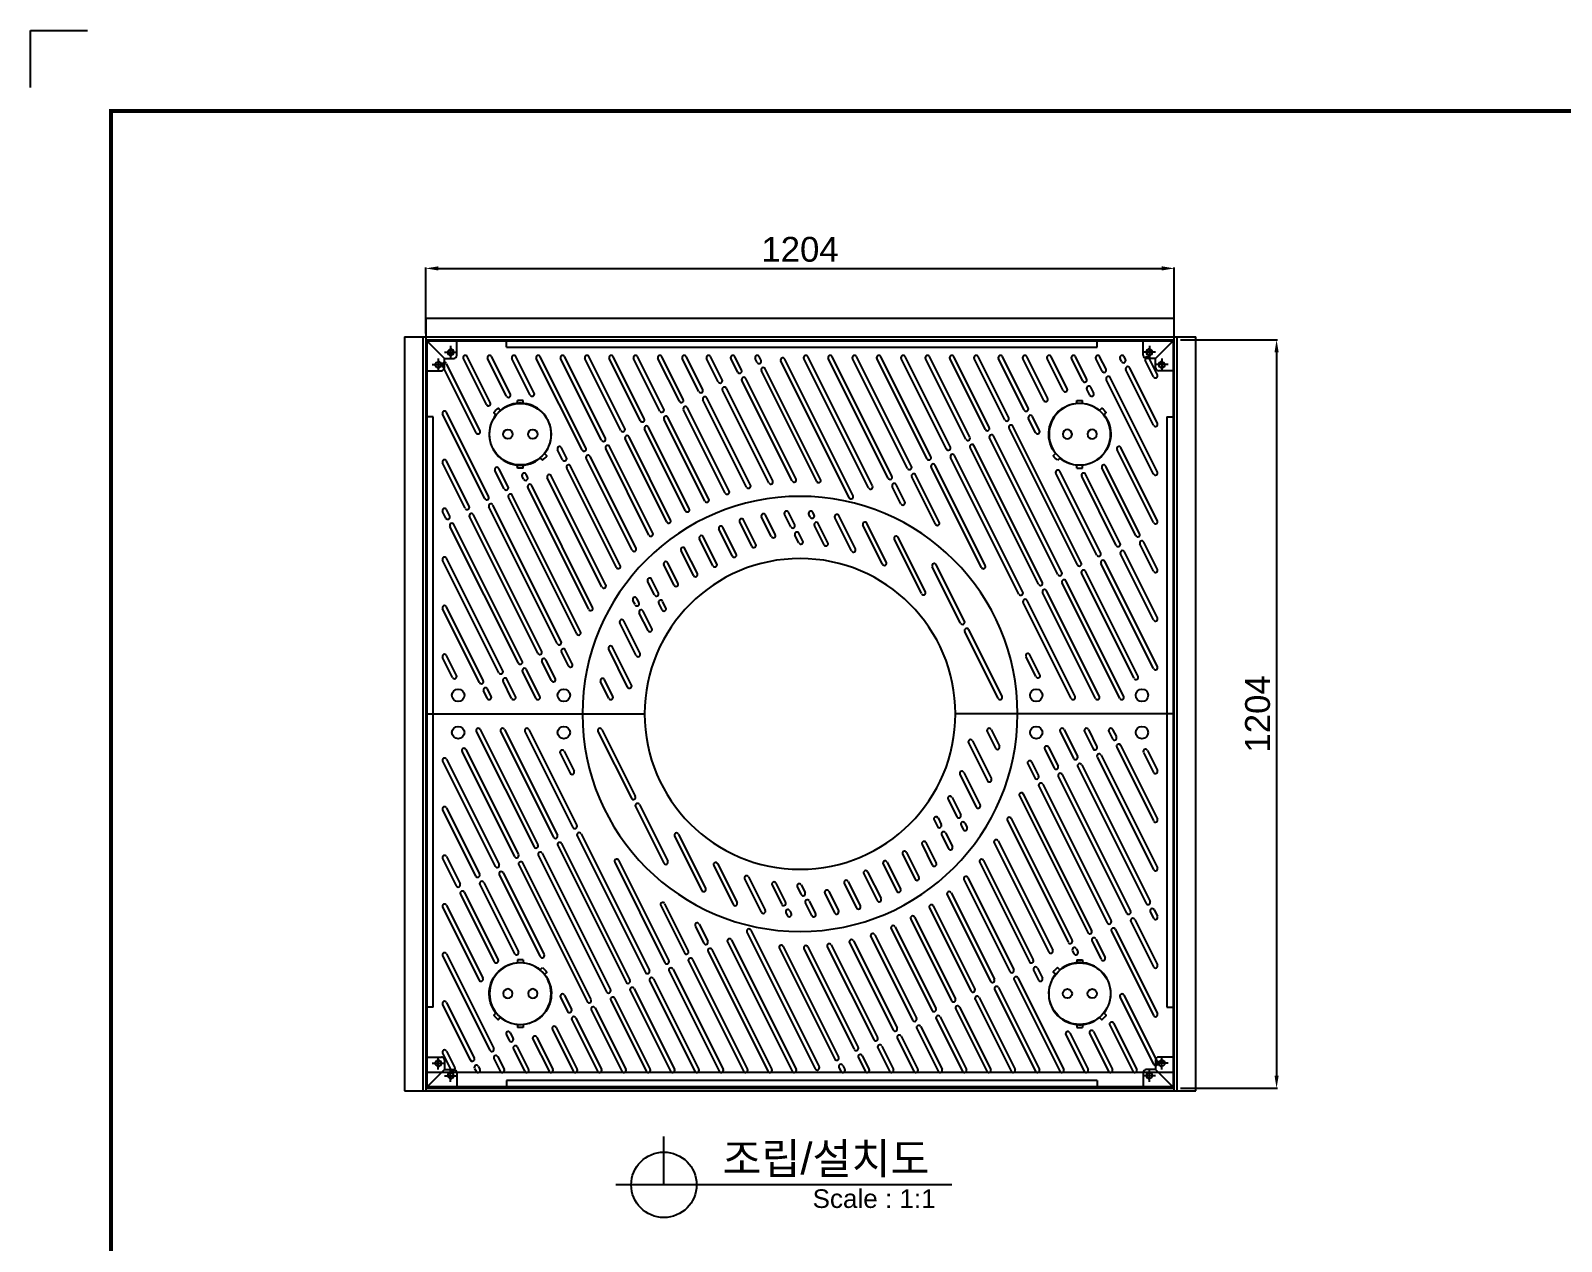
# Model space of a CAD drawing. Header units: millimetres. Extents: x 19440 to 24873, y -24819 to -20977.
# Drawn here: x 19440 to 21902, y -22925 to -20977 of the extents above; entities that cross this region are included whole.
import ezdxf
from ezdxf.enums import TextEntityAlignment as Align

# ---------------------------------------------------------------- set-up
doc = ezdxf.new("R2010")
doc.units = ezdxf.units.MM
doc.layers.add('LAYOUT', color=7, linetype='Continuous')
doc.layers.add('TEXT', color=7, linetype='Continuous')
doc.styles.get("Standard").update_dxf_attribs({"font": 'arial.ttf'})
doc.dimstyles.new('ISO-25', dxfattribs={"dimtxt": 40, "dimasz": 20, "dimexe": 1.25, "dimexo": 10, "dimgap": 10, "dimtad": 1, "dimdec": 0, "dimtxsty": 'Standard', "dimcen": 2.5, "dimclrd": 3, "dimclre": 3, "dimclrt": 3, "dimadec": 0, "dimazin": 0, "dimtfac": 1, "dimtdec": 0, "dimtmove": 0, "dimatfit": 3, "dimfxl": 1, "dimarcsym": 0})

# ---------------------------------------------------------------- blocks, each defined once
blk = doc.blocks.new('*D30')
at = {"color": 3, "lineweight": -2, "transparency": 16777216}
for p, q in [((20075.3, -21464.3), (20075.3, -21358.3)), ((20095.3, -21359.5), (21259.3, -21359.5)), ((21279.3, -21464.3), (21279.3, -21358.3))]:
    blk.add_line(p, q, dxfattribs=at)
at = {"color": 3, "transparency": 16777216}
for points in [[(20095.3, -21356.2), (20095.3, -21362.9), (20075.3, -21359.5)], [(21259.3, -21356.2), (21259.3, -21362.9), (21279.3, -21359.5)]]:
    blk.add_solid(points, dxfattribs=at)
at = {"layer": 'Defpoints', "color": 0, "transparency": 16777216}
for p in [(21279.3, -21359.5), (20075.3, -21474.3), (21279.3, -21474.3)]:
    blk.add_point(p, dxfattribs=at)
at = {"color": 3, "transparency": 16777216, "insert": (20677.3, -21329.1), "char_height": 40, "attachment_point": 5}
blk.add_mtext('1204', dxfattribs=at)
blk = doc.blocks.new('*D28')
at = {"color": 3, "lineweight": -2, "transparency": 16777216}
for p, q in [((21289.3, -21474.3), (21445.1, -21474.3)), ((21443.9, -21494.3), (21443.9, -22658.3)), ((21289.3, -22678.3), (21445.1, -22678.3))]:
    blk.add_line(p, q, dxfattribs=at)
at = {"color": 3, "transparency": 16777216}
for points in [[(21440.6, -21494.3), (21447.2, -21494.3), (21443.9, -21474.3)], [(21440.6, -22658.3), (21447.2, -22658.3), (21443.9, -22678.3)]]:
    blk.add_solid(points, dxfattribs=at)
at = {"layer": 'Defpoints', "color": 0, "transparency": 16777216}
for p in [(21279.3, -21474.3), (21279.3, -22678.3), (21443.9, -22678.3)]:
    blk.add_point(p, dxfattribs=at)
at = {"color": 3, "transparency": 16777216, "insert": (21413.5, -22076.3), "char_height": 40, "attachment_point": 5, "rotation": 90}
blk.add_mtext('1204', dxfattribs=at)
blk = doc.blocks.new('A$C2E731E15')
at = {"color": 1}
for p, q in [((-10, 0), (10, 0)), ((0, -10), (0, 10))]:
    blk.add_line(p, q, dxfattribs=at)
blk.add_circle((0, 0), 4.5)
at = {"color": 4}
blk.add_arc((0, 0), 5, 270, 180, dxfattribs=at)
blk = doc.blocks.new('A$C6562381F')
for p, q in [((4.5, 54.5), (-4.5, 54.5)), ((-4.5, 49.3), (-4.5, 54.5)), ((4.5, 49.3), (4.5, 54.5)), ((-4.5, -54.5), (-4.5, -49.3)), ((4.5, -54.5), (-4.5, -54.5)), ((4.5, -54.5), (4.5, -49.3))]:
    blk.add_line(p, q)
for centre, radius in [((0, 0), 49.5), ((-20, 0), 7.5), ((20, 0), 7.5)]:
    blk.add_circle(centre, radius)
blk = doc.blocks.new('AG1212')
for p, q in [((17396.3, -23922), (17396.3, -23322)), ((17396.3, -23322), (18596.3, -23322)), ((18596.3, -23322), (18596.3, -23922)), ((17475.2, -23469.5), (17421.3, -23361.6)), ((17481.5, -23466.4), (17427.5, -23358.5)), ((17491.8, -23424.4), (17454.7, -23350.1)), ((17498.1, -23421.2), (17460.9, -23347)), ((17524.2, -23410.9), (17493.8, -23350.1)), ((17530.4, -23407.7), (17500.1, -23347)), ((17562.4, -23409), (17532.9, -23350.1)), ((17568.6, -23405.9), (17539.2, -23347)), ((17645.7, -23497.3), (17572.1, -23350.1)), ((17651.9, -23494.2), (17578.3, -23347)), ((17677, -23481.7), (17611.2, -23350.1)), ((17683.2, -23478.5), (17617.5, -23347)), ((17708.3, -23466), (17650.3, -23350.1)), ((17714.5, -23462.9), (17656.6, -23347)), ((17739.6, -23450.3), (17689.5, -23350.1)), ((17745.8, -23447.2), (17695.7, -23347)), ((17770.9, -23434.7), (17728.6, -23350.1)), ((17777.1, -23431.6), (17734.9, -23347)), ((17802.2, -23419), (17767.7, -23350.1)), ((17808.4, -23415.9), (17774, -23347)), ((17833.5, -23403.4), (17806.9, -23350.1)), ((17839.7, -23400.3), (17813.1, -23347)), ((17864.8, -23387.7), (17846, -23350.1)), ((17871, -23384.6), (17852.2, -23347)), ((17896.1, -23372.1), (17885.1, -23350.1)), ((17902.4, -23369), (17891.4, -23347)), ((17927.4, -23356.4), (17924.2, -23350.1)), ((17933.7, -23353.3), (17930.5, -23347)), ((18029.4, -23544.8), (17940.4, -23366.7)), ((18075.3, -23574.1), (17965.4, -23354.2)), ((18081.6, -23570.9), (17971.7, -23351.1)), ((18106.7, -23558.4), (18002.5, -23350.1)), ((18112.9, -23555.3), (18008.8, -23347)), ((18138, -23542.8), (18041.6, -23350.1)), ((18144.2, -23539.6), (18047.9, -23347)), ((18169.3, -23527.1), (18080.8, -23350.1)), ((18175.5, -23524), (18087, -23347)), ((18200.6, -23511.5), (18119.9, -23350.1)), ((18206.8, -23508.3), (18126.2, -23347)), ((18231.9, -23495.8), (18159, -23350.1)), ((18238.1, -23492.7), (18165.3, -23347)), ((18263.2, -23480.2), (18198.2, -23350.1)), ((18269.4, -23477), (18204.4, -23347)), ((18294.5, -23464.5), (18237.3, -23350.1)), ((18300.7, -23461.4), (18243.6, -23347)), ((18325.8, -23448.9), (18276.4, -23350.1)), ((18332, -23445.7), (18282.7, -23347)), ((18357.1, -23433.2), (18315.6, -23350.1)), ((18363.4, -23430.1), (18321.8, -23347)), ((18388.4, -23417.5), (18354.7, -23350.1)), ((18394.7, -23414.4), (18360.9, -23347)), ((18419.7, -23401.9), (18393.8, -23350.1)), ((18426, -23398.8), (18400.1, -23347)), ((18451, -23386.2), (18433, -23350.1)), ((18457.3, -23383.1), (18439.2, -23347)), ((18482.3, -23370.6), (18472.1, -23350.1)), ((18488.6, -23367.5), (18478.3, -23347)), ((18513.6, -23354.9), (18511.2, -23350.1)), ((18519.9, -23351.8), (18517.5, -23347)), ((18565, -23457.7), (18520.3, -23368.4)), ((18571.3, -23454.6), (18526.6, -23365.2)), ((18565, -23379.5), (18551.6, -23352.7)), ((18571.3, -23376.3), (18557.9, -23349.6)), ((17983.7, -23547.2), (17902.8, -23385.5)), ((17989.9, -23544.1), (17909.1, -23382.4)), ((18023.2, -23548), (17934.1, -23369.8)), ((18565, -23536), (18489, -23384)), ((18571.3, -23532.8), (18495.3, -23380.9)), ((17910.3, -23557), (17840.2, -23416.8)), ((17916.5, -23553.9), (17846.5, -23413.7)), ((17946.1, -23550.4), (17871.5, -23401.2)), ((17952.4, -23547.2), (17877.8, -23398)), ((18462.4, -23409), (18457.7, -23399.7)), ((18468.7, -23405.9), (18464, -23396.5)), ((17489.1, -23575.6), (17421.3, -23439.8)), ((17495.4, -23572.4), (17427.5, -23436.7)), ((17876.1, -23566.8), (17808.9, -23432.5)), ((17882.3, -23563.7), (17815.1, -23429.3)), ((17811.9, -23595.1), (17746.3, -23463.8)), ((17818.2, -23592), (17752.5, -23460.6)), ((17843.3, -23579.6), (17777.6, -23448.1)), ((17849.6, -23576.5), (17783.8, -23445)), ((18442.4, -23682.1), (18332.5, -23462.3)), ((18448.7, -23679), (18338.8, -23459.1)), ((18375.3, -23469.5), (18363.8, -23446.6)), ((18381.5, -23466.4), (18370.1, -23443.5)), ((17781.9, -23613.2), (17715, -23479.4)), ((17788.1, -23610.1), (17721.2, -23476.3)), ((18386.1, -23710.3), (18276.1, -23490.4)), ((18411.1, -23697.8), (18301.2, -23477.9)), ((18417.4, -23694.7), (18307.5, -23474.8)), ((17464.1, -23588.1), (17427.5, -23515)), ((17614.3, -23513), (17606.3, -23496.9)), ((17620.6, -23509.8), (17612.6, -23493.8)), ((17726.3, -23658.5), (17652.4, -23510.7)), ((17732.5, -23655.4), (17658.6, -23507.6)), ((17753.3, -23634.3), (17683.7, -23495.1)), ((17759.5, -23631.2), (17689.9, -23491.9)), ((18348.5, -23729.1), (18238.6, -23509.2)), ((18354.8, -23726), (18244.8, -23506.1)), ((18379.8, -23713.4), (18269.9, -23493.6)), ((18565, -23614.2), (18506.3, -23496.9)), ((18571.3, -23611.1), (18512.6, -23493.7)), ((17457.8, -23591.2), (17421.3, -23518.1)), ((17520.4, -23559.9), (17505.6, -23530.3)), ((17526.7, -23556.8), (17511.9, -23527.2)), ((17551.7, -23544.3), (17549.3, -23539.5)), ((17558, -23541.1), (17555.6, -23536.3)), ((17683.9, -23714.6), (17596, -23538.9)), ((17701, -23686.2), (17621.1, -23526.4)), ((17707.2, -23683.1), (17627.3, -23523.2)), ((18214.1, -23616.7), (18176, -23540.5)), ((18220.3, -23613.6), (18182.2, -23537.4)), ((18288.1, -23686.5), (18207.3, -23524.9)), ((18294.3, -23683.3), (18213.5, -23521.7)), ((18473.7, -23666.5), (18407.8, -23534.7)), ((18480, -23663.4), (18414.1, -23531.5)), ((18505, -23650.8), (18449.4, -23539.5)), ((18511.3, -23647.7), (18455.6, -23536.3)), ((18536.3, -23635.2), (18481.9, -23526.3)), ((18542.6, -23632.1), (18488.2, -23523.2)), ((17656.5, -23753.7), (17558.4, -23557.7)), ((17662.7, -23750.6), (17564.7, -23554.5)), ((17677.6, -23717.7), (17589.8, -23542)), ((18158.5, -23583.9), (18144.7, -23556.2)), ((18164.8, -23580.8), (18150.9, -23553.1)), ((17605.8, -23808.9), (17495.8, -23589)), ((17612, -23805.7), (17502.1, -23585.9)), ((17637.1, -23793.2), (17527.1, -23573.3)), ((17643.3, -23790.1), (17533.4, -23570.2)), ((17426.5, -23606.9), (17421.3, -23596.4)), ((17432.8, -23603.7), (17427.5, -23593.2)), ((17574.5, -23824.5), (17464.5, -23604.6)), ((17580.7, -23821.4), (17470.8, -23601.5)), ((17918.8, -23652.3), (17899.2, -23613.1)), ((17925.1, -23649.2), (17905.5, -23609.9)), ((17950.1, -23636.7), (17934.3, -23604.9)), ((17956.4, -23633.5), (17940.5, -23601.8)), ((17981.4, -23621), (17971.3, -23600.7)), ((17987.7, -23617.9), (17977.5, -23597.5)), ((18012.7, -23605.4), (18010.4, -23600.8)), ((18019, -23602.2), (18016.7, -23597.6)), ((18079.1, -23659.8), (18052.3, -23606.1)), ((18085.3, -23656.6), (18058.5, -23603)), ((17543.2, -23840.2), (17433.2, -23620.3)), ((17549.4, -23837), (17439.5, -23617.2)), ((17862.5, -23680.5), (17840.7, -23637)), ((17887.5, -23668), (17865.9, -23624.8)), ((17893.8, -23664.9), (17872.2, -23621.6)), ((17994.4, -23647), (17988.1, -23634.4)), ((18000.7, -23643.9), (17994.4, -23631.3)), ((18034.9, -23649.7), (18019.4, -23618.8)), ((18041.2, -23646.6), (18025.7, -23615.7)), ((18128.8, -23681.1), (18097.5, -23618.4)), ((18135.1, -23677.9), (18103.8, -23615.3)), ((18198, -23725.4), (18154.3, -23638)), ((17824.9, -23699.3), (17804.9, -23659.3)), ((17831.2, -23696.2), (17811.2, -23656.2)), ((17856.2, -23683.6), (17834.5, -23640.1)), ((18191.7, -23728.5), (18148, -23641.1)), ((18571.3, -23767.6), (18518, -23661.1)), ((18565, -23692.5), (18543.1, -23648.6)), ((18571.3, -23689.4), (18549.3, -23645.5)), ((17511.9, -23855.8), (17421.3, -23674.6)), ((17518.1, -23852.7), (17427.5, -23671.5)), ((17793.6, -23714.9), (17777.1, -23682)), ((17799.9, -23711.8), (17783.4, -23678.9)), ((18254.6, -23776.1), (18209.1, -23685.1)), ((18260.9, -23772.9), (18215.4, -23682)), ((18565, -23849), (18480.4, -23679.9)), ((18571.3, -23845.9), (18486.7, -23676.8)), ((18565, -23770.8), (18511.8, -23664.3)), ((17762.3, -23730.6), (17751.2, -23708.5)), ((17768.6, -23727.5), (17757.5, -23705.4)), ((18510.7, -23897), (18417.8, -23711.2)), ((18517, -23893.9), (18424.1, -23708.1)), ((18533.7, -23864.7), (18449.1, -23695.6)), ((18540, -23861.6), (18455.4, -23692.4)), ((17737.3, -23743.1), (17733.8, -23736.1)), ((18471.6, -23897), (18386.5, -23726.9)), ((18477.9, -23893.9), (18392.8, -23723.7)), ((17480.6, -23871.5), (17421.3, -23752.9)), ((17486.8, -23868.3), (17427.5, -23749.8)), ((17731, -23746.2), (17727.5, -23739.3)), ((17751.8, -23787.8), (17737.7, -23759.7)), ((17758, -23784.7), (17744, -23756.5)), ((17774.3, -23754.6), (17769, -23744)), ((17780.5, -23751.4), (17775.3, -23740.9)), ((18432.5, -23897), (18355.2, -23742.5)), ((18438.7, -23893.9), (18361.5, -23739.4)), ((17732.7, -23828), (17706.4, -23775.3)), ((17739, -23824.9), (17712.7, -23772.2)), ((18321.3, -23893.9), (18267.6, -23786.3)), ((18315.1, -23897), (18261.3, -23789.5)), ((17437.4, -23863.3), (17421.3, -23831.2)), ((17443.6, -23860.2), (17427.5, -23828)), ((17602.7, -23865.3), (17587.4, -23834.8)), ((17623.7, -23844.8), (17612.5, -23822.3)), ((17630, -23841.6), (17618.7, -23819.1)), ((17719, -23878.7), (17688.5, -23817.7)), ((17725.2, -23875.6), (17694.7, -23814.6)), ((18375.8, -23862), (18359.8, -23829.9)), ((18382.1, -23858.9), (18366, -23826.8)), ((17571.6, -23897), (17549.9, -23853.6)), ((17577.8, -23893.9), (17556.1, -23850.4)), ((17596.4, -23868.4), (17581.2, -23837.9)), ((17493.3, -23897), (17487.3, -23884.9)), ((17499.6, -23893.9), (17493.5, -23881.8)), ((17532.4, -23897), (17518.6, -23869.2)), ((17538.7, -23893.9), (17524.8, -23866.1)), ((17689, -23897), (17675.5, -23870)), ((17695.2, -23893.9), (17681.7, -23866.8)), ((17396.3, -23922), (17746.3, -23922)), ((17396.3, -23922), (17746.3, -23922)), ((17396.3, -24522), (17396.3, -23922)), ((17396.3, -23922), (17746.3, -23922)), ((17396.3, -23922), (17746.3, -23922)), ((17396.3, -23922), (17746.3, -23922)), ((18596.3, -23922), (18246.3, -23922)), ((18596.3, -23922), (18246.3, -23922)), ((18596.3, -23922), (18246.3, -23922)), ((18596.3, -23922), (18246.3, -23922)), ((18596.3, -23922), (18246.3, -23922)), ((18596.3, -23922), (18596.3, -24522)), ((17475.5, -23950.1), (17568.4, -24135.9)), ((17481.8, -23947), (17574.7, -24132.8)), ((17514.7, -23950.1), (17599.7, -24120.3)), ((17520.9, -23947), (17606, -24117.1)), ((17553.8, -23950.1), (17631, -24104.6)), ((17560.1, -23947), (17637.3, -24101.5)), ((17671.2, -23950.1), (17725, -24057.6)), ((17677.5, -23947), (17731.2, -24054.5)), ((18297.3, -23950.1), (18310.8, -23977.2)), ((18303.6, -23947), (18317.1, -23974)), ((18414.7, -23950.1), (18436.4, -23993.5)), ((18421, -23947), (18442.7, -23990.4)), ((18453.8, -23950.1), (18467.7, -23977.9)), ((18460.1, -23947), (18474, -23974.8)), ((18493, -23950.1), (18499, -23962.2)), ((18499.2, -23947), (18505.3, -23959.1)), ((17452.5, -23982.4), (17537.1, -24151.6)), ((17458.8, -23979.3), (17543.4, -24148.4)), ((17616.7, -23982), (17632.8, -24014.1)), ((18267.3, -23968.4), (18297.8, -24029.4)), ((18273.6, -23965.3), (18304.1, -24026.3)), ((18389.9, -23978.7), (18405.1, -24009.2)), ((18396.1, -23975.6), (18411.4, -24006.1)), ((18505.7, -23975.7), (18565, -24094.2)), ((18512, -23972.5), (18571.3, -24091.1)), ((18548.9, -23983.8), (18565, -24016)), ((18555.2, -23980.6), (18571.3, -24012.8)), ((17421.3, -23998.1), (17505.8, -24167.2)), ((17427.5, -23995), (17512.1, -24164.1)), ((17610.4, -23985.1), (17626.5, -24017.2)), ((18362.6, -24002.4), (18373.8, -24024.8)), ((18368.8, -23999.2), (18380.1, -24021.7)), ((18443.1, -24007), (18553, -24226.8)), ((18449.4, -24003.8), (18559.3, -24223.7)), ((18474.4, -23991.3), (18565, -24172.5)), ((18480.7, -23988.2), (18571.3, -24169.4)), ((18253.5, -24019.1), (18279.9, -24071.8)), ((18259.8, -24016), (18286.1, -24068.7)), ((18411.8, -24022.6), (18521.7, -24242.5)), ((18418.1, -24019.5), (18528, -24239.4)), ((18240.8, -24056.2), (18254.8, -24084.3)), ((18349.2, -24053.9), (18459.1, -24273.8)), ((18355.5, -24050.8), (18465.4, -24270.7)), ((18380.5, -24038.3), (18490.4, -24258.1)), ((18386.8, -24035.1), (18496.7, -24255)), ((17421.3, -24076.4), (17474.5, -24182.9)), ((17427.5, -24073.2), (17480.8, -24179.7)), ((17731.7, -24071.1), (17777.1, -24162)), ((17737.9, -24067.9), (17783.4, -24158.9)), ((18234.5, -24059.3), (18248.6, -24087.5)), ((18212, -24092.6), (18217.3, -24103.1)), ((18218.3, -24089.4), (18223.5, -24100)), ((18255.3, -24100.9), (18258.8, -24107.9)), ((18261.5, -24097.7), (18265, -24104.7)), ((18329.8, -24093.4), (18427.8, -24289.4)), ((18336.1, -24090.3), (18434.1, -24286.3)), ((17612.7, -24130.5), (17722.7, -24350.4)), ((17637.8, -24118), (17747.7, -24337.9)), ((17644, -24114.9), (17754, -24334.8)), ((17794.6, -24118.6), (17838.3, -24206)), ((17800.8, -24115.5), (17844.5, -24202.9)), ((18198.9, -24129), (18215.4, -24162)), ((18224, -24116.5), (18235, -24138.6)), ((18230.2, -24113.4), (18241.3, -24135.5)), ((18308.7, -24129.4), (18396.5, -24305.1)), ((18314.9, -24126.3), (18402.8, -24302)), ((17421.3, -24154.6), (17443.2, -24198.5)), ((17427.5, -24151.5), (17449.5, -24195.4)), ((17575.1, -24149.3), (17685.1, -24369.2)), ((17581.4, -24146.2), (17691.3, -24366.1)), ((17606.5, -24133.7), (17716.4, -24353.5)), ((18161.4, -24147.8), (18181.4, -24187.8)), ((18167.6, -24144.7), (18187.6, -24184.7)), ((18192.7, -24132.2), (18209.1, -24165.1)), ((17512.5, -24180.6), (17578.5, -24312.5)), ((17518.8, -24177.5), (17584.7, -24309.3)), ((17543.8, -24165), (17653.8, -24384.9)), ((17550.1, -24161.8), (17660, -24381.7)), ((17698.2, -24160.7), (17779, -24322.2)), ((17704.5, -24157.5), (17785.3, -24319.1)), ((17857.4, -24166.1), (17888.7, -24228.7)), ((17863.7, -24162.9), (17895, -24225.6)), ((18098.8, -24179.1), (18120.4, -24222.4)), ((18105, -24176), (18126.6, -24219.2)), ((18130.1, -24163.5), (18151.8, -24207)), ((18136.3, -24160.4), (18158.1, -24203.9)), ((18285.3, -24160.9), (18365.2, -24320.7)), ((18291.6, -24157.8), (18371.5, -24317.6)), ((17481.2, -24196.3), (17536.9, -24307.7)), ((17487.5, -24193.2), (17543.2, -24304.5)), ((17907.2, -24187.4), (17934, -24241)), ((17913.5, -24184.2), (17940.3, -24237.8)), ((17951.4, -24197.4), (17966.8, -24228.3)), ((17957.6, -24194.3), (17973.1, -24225.2)), ((17991.9, -24200.1), (17998.1, -24212.7)), ((17998.1, -24197), (18004.4, -24209.5)), ((18067.5, -24194.8), (18087.1, -24234)), ((18073.7, -24191.7), (18093.3, -24230.9)), ((18260, -24188.6), (18333.9, -24336.4)), ((18266.3, -24185.5), (18340.2, -24333.3)), ((17427.5, -24229.8), (17486.2, -24347.1)), ((17449.9, -24211.9), (17504.3, -24320.8)), ((17456.2, -24208.8), (17510.6, -24317.6)), ((17778.5, -24227.3), (17816.6, -24303.5)), ((18004.8, -24226.1), (18015, -24246.5)), ((18011.1, -24223), (18021.3, -24243.3)), ((18036.1, -24210.4), (18052, -24242.2)), ((18042.4, -24207.3), (18058.3, -24239)), ((18233, -24212.8), (18302.6, -24352.1)), ((18239.3, -24209.7), (18308.9, -24348.9)), ((17421.3, -24232.9), (17480, -24350.3)), ((17772.2, -24230.4), (17810.3, -24306.6)), ((17973.5, -24241.7), (17975.8, -24246.4)), ((17979.8, -24238.6), (17982.1, -24243.2)), ((18174.3, -24252), (18240, -24383.4)), ((18180.6, -24248.9), (18246.3, -24380.2)), ((18204.4, -24233.9), (18271.3, -24367.7)), ((18210.7, -24230.8), (18277.6, -24364.6)), ((18534.7, -24252.8), (18571.3, -24325.9)), ((18559.8, -24240.3), (18565, -24250.8)), ((18566, -24237.1), (18571.3, -24247.6)), ((17827.7, -24263.2), (17841.6, -24290.9)), ((17834, -24260.1), (17847.9, -24287.8)), ((17910.9, -24273.1), (18020.9, -24492.9)), ((17917.2, -24269.9), (18027.1, -24489.8)), ((18116.5, -24277.2), (18183.7, -24411.5)), ((18142.9, -24267.5), (18208.7, -24399)), ((18149.2, -24264.4), (18215, -24395.9)), ((18497.1, -24271.6), (18565, -24407.3)), ((18503.4, -24268.4), (18571.3, -24404.1)), ((18528.5, -24255.9), (18565, -24329)), ((17854.6, -24301.2), (17950.9, -24493.9)), ((17879.6, -24288.7), (17983.8, -24497)), ((17885.9, -24285.6), (17990, -24493.9)), ((17963.1, -24299.2), (18052.2, -24477.3)), ((17969.4, -24296), (18058.4, -24474.1)), ((18002.6, -24299.9), (18083.5, -24461.6)), ((18008.9, -24296.8), (18089.7, -24458.5)), ((18040.2, -24296.8), (18114.8, -24446)), ((18046.4, -24293.6), (18121, -24442.8)), ((18076, -24290.1), (18146.1, -24430.3)), ((18082.3, -24287), (18152.3, -24427.2)), ((18110.2, -24280.3), (18177.4, -24414.7)), ((18434.5, -24302.9), (18436.9, -24307.7)), ((18440.8, -24299.7), (18443.2, -24304.5)), ((18465.8, -24287.2), (18480.7, -24316.8)), ((18472.1, -24284.1), (18486.9, -24313.7)), ((17421.3, -24311.1), (17497.3, -24463.1)), ((17427.5, -24308), (17503.5, -24460)), ((17817, -24320), (17905.5, -24497)), ((17823.3, -24316.9), (17911.8, -24493.9)), ((17848.3, -24304.4), (17944.6, -24497)), ((17754.4, -24351.3), (17827.2, -24497)), ((17760.7, -24348.2), (17833.5, -24493.9)), ((17785.7, -24335.7), (17866.4, -24497)), ((17792, -24332.5), (17872.6, -24493.9)), ((18340.6, -24349.8), (18414.2, -24497)), ((18346.9, -24346.7), (18420.5, -24493.9)), ((18371.9, -24334.2), (18380, -24350.2)), ((18378.2, -24331), (18386.2, -24347.1)), ((17611, -24377.6), (17622.5, -24400.5)), ((17617.3, -24374.5), (17628.7, -24397.4)), ((17723.1, -24367), (17788.1, -24497)), ((17729.4, -24363.8), (17794.4, -24493.9)), ((18309.3, -24365.5), (18375.1, -24497)), ((18315.6, -24362.3), (18381.3, -24493.9)), ((18511, -24377.6), (18565, -24485.5)), ((18517.3, -24374.4), (18571.3, -24482.4)), ((17421.3, -24389.4), (17465.9, -24478.8)), ((17427.5, -24386.3), (17472.2, -24475.6)), ((17660.5, -24398.3), (17709.9, -24497)), ((17666.7, -24395.1), (17716.1, -24493.9)), ((17691.8, -24382.6), (17749, -24497)), ((17698.1, -24379.5), (17755.2, -24493.9)), ((18246.7, -24396.8), (18296.8, -24497)), ((18253, -24393.6), (18303.1, -24493.9)), ((18278, -24381.1), (18335.9, -24497)), ((18284.3, -24378), (18342.2, -24493.9)), ((17604.1, -24426.4), (17637.8, -24493.9)), ((17629.2, -24413.9), (17670.7, -24497)), ((17635.4, -24410.8), (17677, -24493.9)), ((18190.4, -24425), (18224.8, -24493.9)), ((18215.4, -24412.4), (18257.7, -24497)), ((18221.7, -24409.3), (18263.9, -24493.9)), ((18494.5, -24422.7), (18531.6, -24497)), ((18500.7, -24419.6), (18537.9, -24493.9)), ((17523.9, -24438.1), (17528.6, -24447.5)), ((17530.1, -24435), (17534.8, -24444.3)), ((17566.6, -24445.2), (17592.5, -24497)), ((17572.8, -24442.1), (17598.7, -24493.9)), ((17597.9, -24429.6), (17631.6, -24497)), ((18152.8, -24443.7), (18179.4, -24497)), ((18159.1, -24440.6), (18185.7, -24493.9)), ((18184.1, -24428.1), (18218.6, -24497)), ((18423.9, -24438.1), (18453.3, -24497)), ((18430.2, -24435), (18459.6, -24493.9)), ((18462.1, -24436.3), (18492.5, -24497)), ((18468.4, -24433.1), (18498.7, -24493.9)), ((17421.3, -24467.7), (17434.6, -24494.4)), ((17427.5, -24464.5), (17440.9, -24491.3)), ((17510.2, -24473.4), (17520.5, -24493.9)), ((17535.3, -24460.9), (17553.3, -24497)), ((17541.5, -24457.8), (17559.6, -24493.9)), ((18090.2, -24475), (18101.2, -24497)), ((18096.4, -24471.9), (18107.4, -24493.9)), ((18121.5, -24459.4), (18140.3, -24497)), ((18127.7, -24456.3), (18146.6, -24493.9)), ((17472.7, -24492.2), (17475.1, -24497)), ((17478.9, -24489.1), (17481.3, -24493.9)), ((17504, -24476.5), (17514.2, -24497)), ((18058.9, -24490.7), (18062, -24497)), ((18065.1, -24487.6), (18068.3, -24493.9)), ((18596.3, -24522), (17396.3, -24522))]:
    blk.add_line(p, q)
for points in [[(17581.9, -23513.9, 0.045549), (17588.9, -23506.8), (17585.3, -23503.2, 0.904534), (17514.2, -23433.6), (17510.6, -23430.1, 0.045549), (17503.6, -23437.2), (17507.2, -23440.7, 0.904534), (17578.3, -23510.4)], [(18410.6, -23513.9, -0.045549), (18403.6, -23506.8), (18407.2, -23503.2, -0.904534), (18478.3, -23433.6), (18481.9, -23430.1, -0.045549), (18488.9, -23437.2), (18485.3, -23440.7, -0.904534), (18414.2, -23510.4)], [(17581.9, -24330.1, -0.045549), (17588.9, -24337.2), (17585.3, -24340.7, -0.904534), (17514.2, -24410.4), (17510.6, -24413.9, -0.045549), (17503.6, -24406.8), (17507.2, -24403.2, -0.904534), (17578.3, -24333.6)], [(18410.6, -24330.1, 0.045549), (18403.6, -24337.2), (18407.2, -24340.7, 0.904534), (18478.3, -24410.4), (18481.9, -24413.9, 0.045549), (18488.9, -24406.8), (18485.3, -24403.2, 0.904534), (18414.2, -24333.6)]]:
    blk.add_lwpolyline(points, format="xyb", close=True)
for centre in [(17446.3, -23892), (17616.3, -23892), (18376.3, -23892), (18546.3, -23892), (17446.3, -23952), (17616.3, -23952), (18376.3, -23952), (18546.3, -23952)]:
    blk.add_circle(centre, 10)
for centre, radius, start, end in [((17424.4, -23360), 3.5, 26.5651, 206.5651), ((17457.8, -23348.6), 3.5, 26.5651, 206.5651), ((17496.9, -23348.6), 3.5, 26.5651, 206.5651), ((17536.1, -23348.6), 3.5, 26.5651, 206.5651), ((17575.2, -23348.6), 3.5, 26.5651, 206.5651), ((17614.3, -23348.6), 3.5, 26.5651, 206.5651), ((17653.5, -23348.6), 3.5, 26.5651, 206.5651), ((17692.6, -23348.6), 3.5, 26.5651, 206.5651), ((17731.7, -23348.6), 3.5, 26.5651, 206.5651), ((17770.9, -23348.6), 3.5, 26.5651, 206.5651), ((17810, -23348.6), 3.5, 26.5651, 206.5651), ((17849.1, -23348.6), 3.5, 26.5651, 206.5651), ((17888.2, -23348.6), 3.5, 26.5651, 206.5651), ((17927.4, -23348.6), 3.5, 26.5651, 206.5651), ((17930.5, -23354.9), 3.5, 206.5651, 26.5651), ((17937.2, -23368.3), 3.5, 26.5651, 206.5651), ((17968.5, -23352.6), 3.5, 26.5651, 206.5651), ((18005.6, -23348.6), 3.5, 26.5651, 206.5651), ((18044.8, -23348.6), 3.5, 26.5651, 206.5651), ((18083.9, -23348.6), 3.5, 26.5651, 206.5651), ((18123, -23348.6), 3.5, 26.5651, 206.5651), ((18162.2, -23348.6), 3.5, 26.5651, 206.5651), ((18201.3, -23348.6), 3.5, 26.5651, 206.5651), ((18240.4, -23348.6), 3.5, 26.5651, 206.5651), ((18279.6, -23348.6), 3.5, 26.5651, 206.5651), ((18318.7, -23348.6), 3.5, 26.5651, 206.5651), ((18357.8, -23348.6), 3.5, 26.5651, 206.5651), ((18396.9, -23348.6), 3.5, 26.5651, 206.5651), ((18436.1, -23348.6), 3.5, 26.5651, 206.5651), ((18475.2, -23348.6), 3.5, 26.5651, 206.5651), ((18485.4, -23369), 3.5, 206.5651, 26.5651), ((18514.3, -23348.6), 3.5, 26.5651, 206.5651), ((18516.7, -23353.4), 3.5, 206.5651, 26.5651), ((18523.5, -23366.8), 3.5, 26.5651, 206.5651), ((18554.8, -23351.1), 3.5, 26.5651, 206.5651), ((17867.9, -23386.2), 3.5, 206.5651, 26.5651), ((17899.2, -23370.5), 3.5, 206.5651, 26.5651), ((17905.9, -23383.9), 3.5, 26.5651, 206.5651), ((18454.1, -23384.7), 3.5, 206.5651, 26.5651), ((18492.2, -23382.4), 3.5, 26.5651, 206.5651), ((18568.1, -23377.9), 3.5, 206.5651, 26.5651), ((17527.3, -23409.3), 3.5, 206.5651, 26.5651), ((17565.5, -23407.5), 3.5, 206.5651, 26.5651), ((17805.3, -23417.5), 3.5, 206.5651, 26.5651), ((17836.6, -23401.8), 3.5, 206.5651, 26.5651), ((17843.3, -23415.2), 3.5, 26.5651, 206.5651), ((17874.6, -23399.6), 3.5, 26.5651, 206.5651), ((18391.5, -23416), 3.5, 206.5651, 26.5651), ((18422.8, -23400.3), 3.5, 206.5651, 26.5651), ((18460.8, -23398.1), 3.5, 26.5651, 206.5651), ((18465.5, -23407.5), 3.5, 206.5651, 26.5651), ((17424.4, -23438.3), 3.5, 26.5651, 206.5651), ((17494.9, -23422.8), 3.5, 206.5651, 26.5651), ((17774, -23433.1), 3.5, 206.5651, 26.5651), ((17812, -23430.9), 3.5, 26.5651, 206.5651), ((18360.2, -23431.6), 3.5, 206.5651, 26.5651), ((18366.9, -23445), 3.5, 26.5651, 206.5651), ((17478.4, -23468), 3.5, 206.5651, 26.5651), ((17711.4, -23464.4), 3.5, 206.5651, 26.5651), ((17742.7, -23448.8), 3.5, 206.5651, 26.5651), ((17749.4, -23462.2), 3.5, 26.5651, 206.5651), ((17780.7, -23446.5), 3.5, 26.5651, 206.5651), ((18297.6, -23462.9), 3.5, 206.5651, 26.5651), ((18328.9, -23447.3), 3.5, 206.5651, 26.5651), ((18335.6, -23460.7), 3.5, 26.5651, 206.5651), ((18378.4, -23467.9), 3.5, 206.5651, 26.5651), ((18568.1, -23456.1), 3.5, 206.5651, 26.5651), ((17680.1, -23480.1), 3.5, 206.5651, 26.5651), ((17686.8, -23493.5), 3.5, 26.5651, 206.5651), ((17718.1, -23477.8), 3.5, 26.5651, 206.5651), ((18266.3, -23478.6), 3.5, 206.5651, 26.5651), ((18273, -23492), 3.5, 26.5651, 206.5651), ((18304.3, -23476.4), 3.5, 26.5651, 206.5651), ((17424.4, -23516.5), 3.5, 26.5651, 206.5651), ((17609.4, -23495.3), 3.5, 26.5651, 206.5651), ((17617.5, -23511.4), 3.5, 206.5651, 26.5651), ((17648.8, -23495.7), 3.5, 206.5651, 26.5651), ((17655.5, -23509.2), 3.5, 26.5651, 206.5651), ((18203.7, -23509.9), 3.5, 206.5651, 26.5651), ((18235, -23494.2), 3.5, 206.5651, 26.5651), ((18241.7, -23507.7), 3.5, 26.5651, 206.5651), ((18509.5, -23495.3), 3.5, 26.5651, 206.5651), ((17508.7, -23528.7), 3.5, 26.5651, 206.5651), ((17552.5, -23537.9), 3.5, 26.5651, 206.5651), ((17592.9, -23540.5), 3.5, 26.5651, 206.5651), ((17624.2, -23524.8), 3.5, 26.5651, 206.5651), ((18141.1, -23541.2), 3.5, 206.5651, 26.5651), ((18172.4, -23525.5), 3.5, 206.5651, 26.5651), ((18179.1, -23539), 3.5, 26.5651, 206.5651), ((18210.4, -23523.3), 3.5, 26.5651, 206.5651), ((18411, -23533.1), 3.5, 26.5651, 206.5651), ((18452.5, -23537.9), 3.5, 26.5651, 206.5651), ((18485.1, -23524.8), 3.5, 26.5651, 206.5651), ((18568.1, -23534.4), 3.5, 206.5651, 26.5651), ((17523.6, -23558.3), 3.5, 206.5651, 26.5651), ((17554.9, -23542.7), 3.5, 206.5651, 26.5651), ((17561.6, -23556.1), 3.5, 26.5651, 206.5651), ((17879.2, -23565.2), 3.5, 206.5651, 26.5651), ((17913.4, -23555.4), 3.5, 206.5651, 26.5651), ((17949.2, -23548.8), 3.5, 206.5651, 26.5651), ((17986.8, -23545.6), 3.5, 206.5651, 26.5651), ((18026.3, -23546.4), 3.5, 206.5651, 26.5651), ((18109.8, -23556.9), 3.5, 206.5651, 26.5651), ((18147.8, -23554.6), 3.5, 26.5651, 206.5651), ((17461, -23589.7), 3.5, 206.5651, 26.5651), ((17492.3, -23574), 3.5, 206.5651, 26.5651), ((17499, -23587.4), 3.5, 26.5651, 206.5651), ((17530.3, -23571.8), 3.5, 26.5651, 206.5651), ((17996.3, -23922), 350, 0, 180), ((17846.5, -23578), 3.5, 206.5651, 26.5651), ((18078.5, -23572.5), 3.5, 206.5651, 26.5651), ((18161.7, -23582.4), 3.5, 206.5651, 26.5651), ((17424.4, -23594.8), 3.5, 26.5651, 206.5651), ((17429.6, -23605.3), 3.5, 206.5651, 26.5651), ((17467.7, -23603.1), 3.5, 26.5651, 206.5651), ((17785, -23611.6), 3.5, 206.5651, 26.5651), ((17815.1, -23593.5), 3.5, 206.5651, 26.5651), ((17902.3, -23611.5), 3.5, 26.5651, 206.5651), ((17937.4, -23603.4), 3.5, 26.5651, 206.5651), ((17974.4, -23599.1), 3.5, 26.5651, 206.5651), ((18013.6, -23599.2), 3.5, 26.5651, 206.5651), ((18015.9, -23603.8), 3.5, 206.5651, 26.5651), ((18022.6, -23617.2), 3.5, 26.5651, 206.5651), ((18055.4, -23604.6), 3.5, 26.5651, 206.5651), ((18100.7, -23616.9), 3.5, 26.5651, 206.5651), ((18217.2, -23615.2), 3.5, 206.5651, 26.5651), ((18568.1, -23612.7), 3.5, 206.5651, 26.5651), ((17436.4, -23618.7), 3.5, 26.5651, 206.5651), ((17756.4, -23632.7), 3.5, 206.5651, 26.5651), ((17837.6, -23638.6), 3.5, 26.5651, 206.5651), ((17869, -23623.2), 3.5, 26.5651, 206.5651), ((17953.3, -23635.1), 3.5, 206.5651, 26.5651), ((17984.6, -23619.5), 3.5, 206.5651, 26.5651), ((17991.3, -23632.9), 3.5, 26.5651, 206.5651), ((18151.1, -23639.5), 3.5, 26.5651, 206.5651), ((18539.5, -23633.6), 3.5, 206.5651, 26.5651), ((17729.4, -23657), 3.5, 206.5651, 26.5651), ((17808, -23657.7), 3.5, 26.5651, 206.5651), ((17922, -23650.8), 3.5, 206.5651, 26.5651), ((17997.6, -23645.4), 3.5, 206.5651, 26.5651), ((18038, -23648.2), 3.5, 206.5651, 26.5651), ((18082.2, -23658.2), 3.5, 206.5651, 26.5651), ((18476.9, -23664.9), 3.5, 206.5651, 26.5651), ((18508.2, -23649.3), 3.5, 206.5651, 26.5651), ((18514.9, -23662.7), 3.5, 26.5651, 206.5651), ((18546.2, -23647), 3.5, 26.5651, 206.5651), ((17424.4, -23673.1), 3.5, 26.5651, 206.5651), ((17704.1, -23684.6), 3.5, 206.5651, 26.5651), ((17996.3, -23922), 250, 0, 180), ((17780.3, -23680.4), 3.5, 26.5651, 206.5651), ((17859.3, -23682.1), 3.5, 206.5651, 26.5651), ((17890.6, -23666.4), 3.5, 206.5651, 26.5651), ((18132, -23679.5), 3.5, 206.5651, 26.5651), ((18212.3, -23683.5), 3.5, 26.5651, 206.5651), ((18291.2, -23684.9), 3.5, 206.5651, 26.5651), ((18445.6, -23680.6), 3.5, 206.5651, 26.5651), ((18483.6, -23678.3), 3.5, 26.5651, 206.5651), ((17754.4, -23706.9), 3.5, 26.5651, 206.5651), ((17796.7, -23713.4), 3.5, 206.5651, 26.5651), ((17828, -23697.7), 3.5, 206.5651, 26.5651), ((18383, -23711.9), 3.5, 206.5651, 26.5651), ((18414.3, -23696.2), 3.5, 206.5651, 26.5651), ((18421, -23709.6), 3.5, 26.5651, 206.5651), ((18452.3, -23694), 3.5, 26.5651, 206.5651), ((18568.1, -23690.9), 3.5, 206.5651, 26.5651), ((17680.7, -23716.1), 3.5, 206.5651, 26.5651), ((17730.6, -23737.7), 3.5, 26.5651, 206.5651), ((17765.4, -23729), 3.5, 206.5651, 26.5651), ((18194.8, -23727), 3.5, 206.5651, 26.5651), ((18351.6, -23727.5), 3.5, 206.5651, 26.5651), ((18358.4, -23741), 3.5, 26.5651, 206.5651), ((18389.7, -23725.3), 3.5, 26.5651, 206.5651), ((17424.4, -23751.3), 3.5, 26.5651, 206.5651), ((17659.6, -23752.2), 3.5, 206.5651, 26.5651), ((17734.1, -23744.7), 3.5, 206.5651, 26.5651), ((17740.8, -23758.1), 3.5, 26.5651, 206.5651), ((17772.1, -23742.4), 3.5, 26.5651, 206.5651), ((17777.4, -23753), 3.5, 206.5651, 26.5651), ((17709.5, -23773.8), 3.5, 26.5651, 206.5651), ((17754.9, -23786.2), 3.5, 206.5651, 26.5651), ((18257.7, -23774.5), 3.5, 206.5651, 26.5651), ((18264.4, -23787.9), 3.5, 26.5651, 206.5651), ((18568.1, -23769.2), 3.5, 206.5651, 26.5651), ((17608.9, -23807.3), 3.5, 206.5651, 26.5651), ((17640.2, -23791.6), 3.5, 206.5651, 26.5651), ((17424.4, -23829.6), 3.5, 26.5651, 206.5651), ((17577.6, -23822.9), 3.5, 206.5651, 26.5651), ((17584.3, -23836.4), 3.5, 26.5651, 206.5651), ((17615.6, -23820.7), 3.5, 26.5651, 206.5651), ((17691.6, -23816.1), 3.5, 26.5651, 206.5651), ((17735.9, -23826.4), 3.5, 206.5651, 26.5651), ((18362.9, -23828.3), 3.5, 26.5651, 206.5651), ((17440.5, -23861.8), 3.5, 206.5651, 26.5651), ((17515, -23854.2), 3.5, 206.5651, 26.5651), ((17546.3, -23838.6), 3.5, 206.5651, 26.5651), ((17553, -23852), 3.5, 26.5651, 206.5651), ((17626.9, -23843.2), 3.5, 206.5651, 26.5651), ((18379, -23860.4), 3.5, 206.5651, 26.5651), ((18568.1, -23847.5), 3.5, 206.5651, 26.5651), ((17483.7, -23869.9), 3.5, 206.5651, 26.5651), ((17490.4, -23883.3), 3.5, 26.5651, 206.5651), ((17521.7, -23867.7), 3.5, 26.5651, 206.5651), ((17599.5, -23866.8), 3.5, 206.5651, 26.5651), ((17678.6, -23868.4), 3.5, 26.5651, 206.5651), ((17722.1, -23877.1), 3.5, 206.5651, 26.5651), ((18536.9, -23863.2), 3.5, 206.5651, 26.5651), ((17496.4, -23895.4), 3.5, 206.5651, 26.5651), ((17535.6, -23895.4), 3.5, 206.5651, 26.5651), ((17574.7, -23895.4), 3.5, 206.5651, 26.5651), ((17692.1, -23895.4), 3.5, 206.5651, 26.5651), ((18318.2, -23895.4), 3.5, 206.5651, 26.5651), ((18435.6, -23895.4), 3.5, 206.5651, 26.5651), ((18474.7, -23895.4), 3.5, 206.5651, 26.5651), ((18513.9, -23895.4), 3.5, 206.5651, 26.5651), ((17996.3, -23922), 350, 180, 0), ((17996.3, -23922), 250, 180, 0), ((17478.7, -23948.6), 3.5, 26.5651, 206.5651), ((17517.8, -23948.6), 3.5, 26.5651, 206.5651), ((17556.9, -23948.6), 3.5, 26.5651, 206.5651), ((17674.3, -23948.6), 3.5, 26.5651, 206.5651), ((18300.4, -23948.6), 3.5, 26.5651, 206.5651), ((18417.8, -23948.6), 3.5, 26.5651, 206.5651), ((18457, -23948.6), 3.5, 26.5651, 206.5651), ((18496.1, -23948.6), 3.5, 26.5651, 206.5651), ((18502.1, -23960.7), 3.5, 206.5651, 26.5651), ((17455.7, -23980.8), 3.5, 26.5651, 206.5651), ((17613.6, -23983.6), 3.5, 26.5651, 206.5651), ((18270.5, -23966.9), 3.5, 26.5651, 206.5651), ((18313.9, -23975.6), 3.5, 206.5651, 26.5651), ((18393, -23977.2), 3.5, 26.5651, 206.5651), ((18470.8, -23976.3), 3.5, 206.5651, 26.5651), ((18508.9, -23974.1), 3.5, 26.5651, 206.5651), ((18552, -23982.2), 3.5, 26.5651, 206.5651), ((17424.4, -23996.5), 3.5, 26.5651, 206.5651), ((18365.7, -24000.8), 3.5, 26.5651, 206.5651), ((18408.2, -24007.6), 3.5, 206.5651, 26.5651), ((18439.5, -23992), 3.5, 206.5651, 26.5651), ((18446.2, -24005.4), 3.5, 26.5651, 206.5651), ((18477.5, -23989.7), 3.5, 26.5651, 206.5651), ((17629.6, -24015.7), 3.5, 206.5651, 26.5651), ((18256.7, -24017.6), 3.5, 26.5651, 206.5651), ((18300.9, -24027.9), 3.5, 206.5651, 26.5651), ((18376.9, -24023.3), 3.5, 206.5651, 26.5651), ((18383.6, -24036.7), 3.5, 26.5651, 206.5651), ((18414.9, -24021), 3.5, 26.5651, 206.5651), ((18568.1, -24014.4), 3.5, 206.5651, 26.5651), ((17728.1, -24056.1), 3.5, 206.5651, 26.5651), ((18237.6, -24057.8), 3.5, 26.5651, 206.5651), ((18352.3, -24052.4), 3.5, 26.5651, 206.5651), ((17424.4, -24074.8), 3.5, 26.5651, 206.5651), ((17734.8, -24069.5), 3.5, 26.5651, 206.5651), ((18283, -24070.2), 3.5, 206.5651, 26.5651), ((17634.2, -24103), 3.5, 206.5651, 26.5651), ((18215.1, -24091), 3.5, 26.5651, 206.5651), ((18220.4, -24101.5), 3.5, 206.5651, 26.5651), ((18251.7, -24085.9), 3.5, 206.5651, 26.5651), ((18258.4, -24099.3), 3.5, 26.5651, 206.5651), ((18261.9, -24106.3), 3.5, 206.5651, 26.5651), ((18332.9, -24091.8), 3.5, 26.5651, 206.5651), ((18568.1, -24092.7), 3.5, 206.5651, 26.5651), ((17602.9, -24118.7), 3.5, 206.5651, 26.5651), ((17609.6, -24132.1), 3.5, 26.5651, 206.5651), ((17640.9, -24116.5), 3.5, 26.5651, 206.5651), ((17797.7, -24117), 3.5, 26.5651, 206.5651), ((18195.8, -24130.6), 3.5, 26.5651, 206.5651), ((18227.1, -24115), 3.5, 26.5651, 206.5651), ((18311.8, -24127.8), 3.5, 26.5651, 206.5651), ((17424.4, -24153.1), 3.5, 26.5651, 206.5651), ((17540.3, -24150), 3.5, 206.5651, 26.5651), ((17571.6, -24134.3), 3.5, 206.5651, 26.5651), ((17578.3, -24147.8), 3.5, 26.5651, 206.5651), ((17701.3, -24159.1), 3.5, 26.5651, 206.5651), ((18164.5, -24146.3), 3.5, 26.5651, 206.5651), ((18238.2, -24137.1), 3.5, 206.5651, 26.5651), ((18288.4, -24159.4), 3.5, 26.5651, 206.5651), ((17477.7, -24181.3), 3.5, 206.5651, 26.5651), ((17509, -24165.6), 3.5, 206.5651, 26.5651), ((17515.7, -24179.1), 3.5, 26.5651, 206.5651), ((17547, -24163.4), 3.5, 26.5651, 206.5651), ((17780.3, -24160.5), 3.5, 206.5651, 26.5651), ((17860.6, -24164.5), 3.5, 26.5651, 206.5651), ((18101.9, -24177.6), 3.5, 26.5651, 206.5651), ((18133.2, -24161.9), 3.5, 26.5651, 206.5651), ((18212.3, -24163.6), 3.5, 206.5651, 26.5651), ((18568.1, -24170.9), 3.5, 206.5651, 26.5651), ((17446.3, -24197), 3.5, 206.5651, 26.5651), ((17484.4, -24194.7), 3.5, 26.5651, 206.5651), ((17841.4, -24204.4), 3.5, 206.5651, 26.5651), ((17910.3, -24185.8), 3.5, 26.5651, 206.5651), ((17954.5, -24195.8), 3.5, 26.5651, 206.5651), ((17995, -24198.6), 3.5, 26.5651, 206.5651), ((18039.3, -24208.9), 3.5, 26.5651, 206.5651), ((18070.6, -24193.2), 3.5, 26.5651, 206.5651), ((18154.9, -24205.4), 3.5, 206.5651, 26.5651), ((18184.5, -24186.3), 3.5, 206.5651, 26.5651), ((18263.1, -24187), 3.5, 26.5651, 206.5651), ((17424.4, -24231.3), 3.5, 26.5651, 206.5651), ((17453.1, -24210.4), 3.5, 26.5651, 206.5651), ((17775.3, -24228.8), 3.5, 26.5651, 206.5651), ((17891.9, -24227.1), 3.5, 206.5651, 26.5651), ((17970, -24226.8), 3.5, 206.5651, 26.5651), ((18001.3, -24211.1), 3.5, 206.5651, 26.5651), ((18008, -24224.5), 3.5, 26.5651, 206.5651), ((18123.5, -24220.8), 3.5, 206.5651, 26.5651), ((18207.5, -24232.4), 3.5, 26.5651, 206.5651), ((18236.1, -24211.3), 3.5, 26.5651, 206.5651), ((18556.2, -24225.3), 3.5, 206.5651, 26.5651), ((17937.2, -24239.4), 3.5, 206.5651, 26.5651), ((17976.7, -24240.2), 3.5, 26.5651, 206.5651), ((17979, -24244.8), 3.5, 206.5651, 26.5651), ((18018.2, -24244.9), 3.5, 206.5651, 26.5651), ((18055.1, -24240.6), 3.5, 206.5651, 26.5651), ((18090.2, -24232.5), 3.5, 206.5651, 26.5651), ((18177.5, -24250.5), 3.5, 26.5651, 206.5651), ((18524.9, -24240.9), 3.5, 206.5651, 26.5651), ((18531.6, -24254.3), 3.5, 26.5651, 206.5651), ((18562.9, -24238.7), 3.5, 26.5651, 206.5651), ((18568.1, -24249.2), 3.5, 206.5651, 26.5651), ((17830.9, -24261.6), 3.5, 26.5651, 206.5651), ((17914.1, -24271.5), 3.5, 26.5651, 206.5651), ((18113.4, -24278.8), 3.5, 26.5651, 206.5651), ((18146.1, -24266), 3.5, 26.5651, 206.5651), ((18462.3, -24272.2), 3.5, 206.5651, 26.5651), ((18493.6, -24256.6), 3.5, 206.5651, 26.5651), ((18500.3, -24270), 3.5, 26.5651, 206.5651), ((17813.4, -24305), 3.5, 206.5651, 26.5651), ((17844.7, -24289.4), 3.5, 206.5651, 26.5651), ((17851.4, -24302.8), 3.5, 26.5651, 206.5651), ((17882.8, -24287.1), 3.5, 26.5651, 206.5651), ((17966.2, -24297.6), 3.5, 26.5651, 206.5651), ((18005.8, -24298.3), 3.5, 26.5651, 206.5651), ((18043.3, -24295.2), 3.5, 26.5651, 206.5651), ((18079.1, -24288.6), 3.5, 26.5651, 206.5651), ((18399.7, -24303.5), 3.5, 206.5651, 26.5651), ((18431, -24287.9), 3.5, 206.5651, 26.5651), ((18437.7, -24301.3), 3.5, 26.5651, 206.5651), ((18469, -24285.6), 3.5, 26.5651, 206.5651), ((17424.4, -24309.6), 3.5, 26.5651, 206.5651), ((17507.5, -24319.2), 3.5, 206.5651, 26.5651), ((17540.1, -24306.1), 3.5, 206.5651, 26.5651), ((17581.6, -24310.9), 3.5, 206.5651, 26.5651), ((17782.1, -24320.7), 3.5, 206.5651, 26.5651), ((17820.1, -24318.4), 3.5, 26.5651, 206.5651), ((18368.4, -24319.2), 3.5, 206.5651, 26.5651), ((18440.1, -24306.1), 3.5, 206.5651, 26.5651), ((18483.8, -24315.3), 3.5, 206.5651, 26.5651), ((18568.1, -24327.4), 3.5, 206.5651, 26.5651), ((17483.1, -24348.7), 3.5, 206.5651, 26.5651), ((17719.5, -24352), 3.5, 206.5651, 26.5651), ((17750.8, -24336.3), 3.5, 206.5651, 26.5651), ((17757.5, -24349.7), 3.5, 26.5651, 206.5651), ((17788.8, -24334.1), 3.5, 26.5651, 206.5651), ((18305.7, -24350.5), 3.5, 206.5651, 26.5651), ((18337, -24334.8), 3.5, 206.5651, 26.5651), ((18343.8, -24348.3), 3.5, 26.5651, 206.5651), ((18375.1, -24332.6), 3.5, 26.5651, 206.5651), ((18383.1, -24348.7), 3.5, 206.5651, 26.5651), ((17614.2, -24376), 3.5, 26.5651, 206.5651), ((17688.2, -24367.6), 3.5, 206.5651, 26.5651), ((17694.9, -24381.1), 3.5, 26.5651, 206.5651), ((17726.2, -24365.4), 3.5, 26.5651, 206.5651), ((18274.4, -24366.1), 3.5, 206.5651, 26.5651), ((18281.1, -24379.6), 3.5, 26.5651, 206.5651), ((18312.4, -24363.9), 3.5, 26.5651, 206.5651), ((18514.2, -24376), 3.5, 26.5651, 206.5651), ((17424.4, -24387.8), 3.5, 26.5651, 206.5651), ((17625.6, -24398.9), 3.5, 206.5651, 26.5651), ((17656.9, -24383.3), 3.5, 206.5651, 26.5651), ((17663.6, -24396.7), 3.5, 26.5651, 206.5651), ((18211.8, -24397.4), 3.5, 206.5651, 26.5651), ((18243.1, -24381.8), 3.5, 206.5651, 26.5651), ((18249.8, -24395.2), 3.5, 26.5651, 206.5651), ((17601, -24428), 3.5, 26.5651, 206.5651), ((17632.3, -24412.4), 3.5, 26.5651, 206.5651), ((18149.2, -24428.8), 3.5, 206.5651, 26.5651), ((18180.5, -24413.1), 3.5, 206.5651, 26.5651), ((18187.2, -24426.5), 3.5, 26.5651, 206.5651), ((18218.5, -24410.9), 3.5, 26.5651, 206.5651), ((18497.6, -24421.2), 3.5, 26.5651, 206.5651), ((18568.1, -24405.7), 3.5, 206.5651, 26.5651), ((17527, -24436.5), 3.5, 26.5651, 206.5651), ((17531.7, -24445.9), 3.5, 206.5651, 26.5651), ((17569.7, -24443.7), 3.5, 26.5651, 206.5651), ((18117.9, -24444.4), 3.5, 206.5651, 26.5651), ((18155.9, -24442.2), 3.5, 26.5651, 206.5651), ((18427, -24436.5), 3.5, 26.5651, 206.5651), ((18465.2, -24434.7), 3.5, 26.5651, 206.5651), ((17424.4, -24466.1), 3.5, 26.5651, 206.5651), ((17469.1, -24477.2), 3.5, 206.5651, 26.5651), ((17500.4, -24461.6), 3.5, 206.5651, 26.5651), ((17507.1, -24475), 3.5, 26.5651, 206.5651), ((17538.4, -24459.3), 3.5, 26.5651, 206.5651), ((18055.3, -24475.7), 3.5, 206.5651, 26.5651), ((18086.6, -24460.1), 3.5, 206.5651, 26.5651), ((18093.3, -24473.5), 3.5, 26.5651, 206.5651), ((18124.6, -24457.8), 3.5, 26.5651, 206.5651), ((17437.8, -24492.9), 3.5, 206.5651, 26.5651), ((17475.8, -24490.6), 3.5, 26.5651, 206.5651), ((17478.2, -24495.4), 3.5, 206.5651, 26.5651), ((17517.3, -24495.4), 3.5, 206.5651, 26.5651), ((17556.5, -24495.4), 3.5, 206.5651, 26.5651), ((17595.6, -24495.4), 3.5, 206.5651, 26.5651), ((17634.7, -24495.4), 3.5, 206.5651, 26.5651), ((17673.8, -24495.4), 3.5, 206.5651, 26.5651), ((17713, -24495.4), 3.5, 206.5651, 26.5651), ((17752.1, -24495.4), 3.5, 206.5651, 26.5651), ((17791.2, -24495.4), 3.5, 206.5651, 26.5651), ((17830.4, -24495.4), 3.5, 206.5651, 26.5651), ((17869.5, -24495.4), 3.5, 206.5651, 26.5651), ((17908.6, -24495.4), 3.5, 206.5651, 26.5651), ((17947.8, -24495.4), 3.5, 206.5651, 26.5651), ((17986.9, -24495.4), 3.5, 206.5651, 26.5651), ((18024, -24491.4), 3.5, 206.5651, 26.5651), ((18062, -24489.1), 3.5, 26.5651, 206.5651), ((18065.2, -24495.4), 3.5, 206.5651, 26.5651), ((18104.3, -24495.4), 3.5, 206.5651, 26.5651), ((18143.4, -24495.4), 3.5, 206.5651, 26.5651), ((18182.6, -24495.4), 3.5, 206.5651, 26.5651), ((18221.7, -24495.4), 3.5, 206.5651, 26.5651), ((18260.8, -24495.4), 3.5, 206.5651, 26.5651), ((18299.9, -24495.4), 3.5, 206.5651, 26.5651), ((18339.1, -24495.4), 3.5, 206.5651, 26.5651), ((18378.2, -24495.4), 3.5, 206.5651, 26.5651), ((18417.3, -24495.4), 3.5, 206.5651, 26.5651), ((18456.5, -24495.4), 3.5, 206.5651, 26.5651), ((18495.6, -24495.4), 3.5, 206.5651, 26.5651), ((18534.7, -24495.4), 3.5, 206.5651, 26.5651), ((18568.1, -24484), 3.5, 206.5651, 26.5651)]:
    blk.add_arc(centre, radius, start, end)

msp = doc.modelspace()

# ---------------------------------------------------------------- linework, layer by layer
for p, q in [((19439.6, -20977), (19531.1, -20977)), ((19439.6, -21068.4), (19439.6, -20977)), ((20075.3, -21439.8), (20075.3, -22682.8)), ((20075.3, -21439.8), (21279.3, -21439.8)), ((21279.3, -22682.8), (21279.3, -21439.8)), ((20040.8, -21469.8), (20040.8, -22682.8)), ((20040.8, -21469.8), (21313.8, -21469.8)), ((20070.8, -21469.8), (20070.8, -22682.8)), ((21283.8, -22682.8), (21283.8, -21469.8)), ((21313.8, -22682.8), (21313.8, -21469.8)), ((20075.3, -21474.3), (21279.3, -21474.3)), ((20075.3, -21474.3), (20105.3, -21504.3)), ((20125.3, -21499.3), (20125.3, -21474.3)), ((20205.3, -21486.3), (20205.3, -21474.3)), ((20205.3, -21486.3), (21155.3, -21486.3)), ((21155.3, -21486.3), (21155.3, -21474.3)), ((21229.3, -21499.3), (21229.3, -21474.3)), ((21279.3, -21474.3), (21249.3, -21504.3)), ((20105.3, -21519.3), (20105.3, -21504.3)), ((20105.3, -21504.3), (20120.3, -21504.3)), ((21249.3, -21504.3), (21234.3, -21504.3)), ((21249.3, -21519.3), (21249.3, -21504.3)), ((20075.3, -21524.3), (20100.3, -21524.3)), ((21279.3, -21524.3), (21254.3, -21524.3)), ((20087.3, -21598.3), (20075.3, -21598.3)), ((20087.3, -22548.3), (20087.3, -21598.3)), ((21267.3, -21598.3), (21267.3, -22548.3)), ((21267.3, -21598.3), (21279.3, -21598.3)), ((20087.3, -22548.3), (20075.3, -22548.3)), ((21267.3, -22548.3), (21279.3, -22548.3)), ((20075.3, -22628.3), (20100.3, -22628.3)), ((21279.3, -22628.3), (21254.3, -22628.3)), ((20075.3, -22678.3), (20105.3, -22648.3)), ((20075.3, -22652.8), (21279.3, -22652.8)), ((20105.3, -22633.3), (20105.3, -22648.3)), ((20105.3, -22648.3), (20120.3, -22648.3)), ((20125.3, -22653.3), (20125.3, -22678.3)), ((21229.3, -22653.3), (21229.3, -22678.3)), ((21249.3, -22648.3), (21234.3, -22648.3)), ((21249.3, -22633.3), (21249.3, -22648.3)), ((21279.3, -22678.3), (21249.3, -22648.3)), ((20075.3, -22678.3), (21279.3, -22678.3)), ((21155.3, -22666.3), (20205.3, -22666.3)), ((20205.3, -22666.3), (20205.3, -22678.3)), ((21155.3, -22666.3), (21155.3, -22678.3)), ((20040.8, -22682.8), (21313.8, -22682.8)), ((20458.3, -22833.9), (20458.3, -22756.3)), ((20921.4, -22833.9), (20380.8, -22833.9))]:
    msp.add_line(p, q)
msp.add_circle((20458.3, -22833.9), 52.6)
for centre, start, end in [((20100.3, -21519.3), 270, 0), ((20120.3, -21499.3), 270, 0), ((21234.3, -21499.3), 180, 270), ((21254.3, -21519.3), 180, 270), ((20100.3, -22633.3), 0, 90), ((21254.3, -22633.3), 90, 180), ((20120.3, -22653.3), 0, 90), ((21234.3, -22653.3), 90, 180)]:
    msp.add_arc(centre, 5, start, end)
at = {"layer": 'LAYOUT', "const_width": 6.47}
msp.add_lwpolyline([(19569, -24689.6), (24743.4, -24689.6), (24743.4, -21106.3), (19569, -21106.3)], close=True, dxfattribs=at)

# ---------------------------------------------------------------- block references
for name, p in [('AG1212', (2681, 1845.7)), ('A$C6562381F', (20227.3, -21626.3)), ('A$C2E731E15', (20095.3, -22638.3)), ('A$C2E731E15', (20115.3, -22658.3))]:
    msp.add_blockref(name, p)
for name, p, rotation in [('A$C2E731E15', (20115.3, -21494.3), 269.9999999999999), ('A$C2E731E15', (21239.3, -21494.3), 180), ('A$C2E731E15', (20095.3, -21514.3), 269.9999999999999), ('A$C2E731E15', (21259.3, -21514.3), 180), ('A$C6562381F', (21127.3, -22526.3), 180), ('A$C2E731E15', (21259.3, -22638.3), 90), ('A$C2E731E15', (21239.3, -22658.3), 90)]:
    msp.add_blockref(name, p, dxfattribs=dict(rotation=rotation))
at = {"xscale": -1}
msp.add_blockref('A$C6562381F', (21127.3, -21626.3), dxfattribs=at)
at = {"xscale": -1, "rotation": 180}
msp.add_blockref('A$C6562381F', (20227.3, -22526.3), dxfattribs=at)

# ---------------------------------------------------------------- texts
at = {"layer": 'TEXT'}
msp.add_text('조립/설치도', height=50, dxfattribs=at).set_placement((20719, -22816.7), align=Align.CENTER)
msp.add_text('Scale : 1:1', height=30, dxfattribs=at).set_placement((20697.5, -22871.1))

# ---------------------------------------------------------------- dimensions: what is measured, and where the dimension line sits
dim = msp.add_linear_dim(base=(21279.3, -21359.5), p1=(20075.3, -21474.3), p2=(21279.3, -21474.3), dimstyle='ISO-25')
dim.commit()
dim.dimension.update_dxf_attribs({"geometry": '*D30', "text_midpoint": (20677.3, -21329.1)})
dim = msp.add_linear_dim(base=(21443.9, -22678.3), p1=(21279.3, -21474.3), p2=(21279.3, -22678.3), angle=90, dimstyle='ISO-25')
dim.commit()
dim.dimension.update_dxf_attribs({"geometry": '*D28', "text_midpoint": (21413.5, -22076.3)})

doc.saveas('drawing.dxf')
